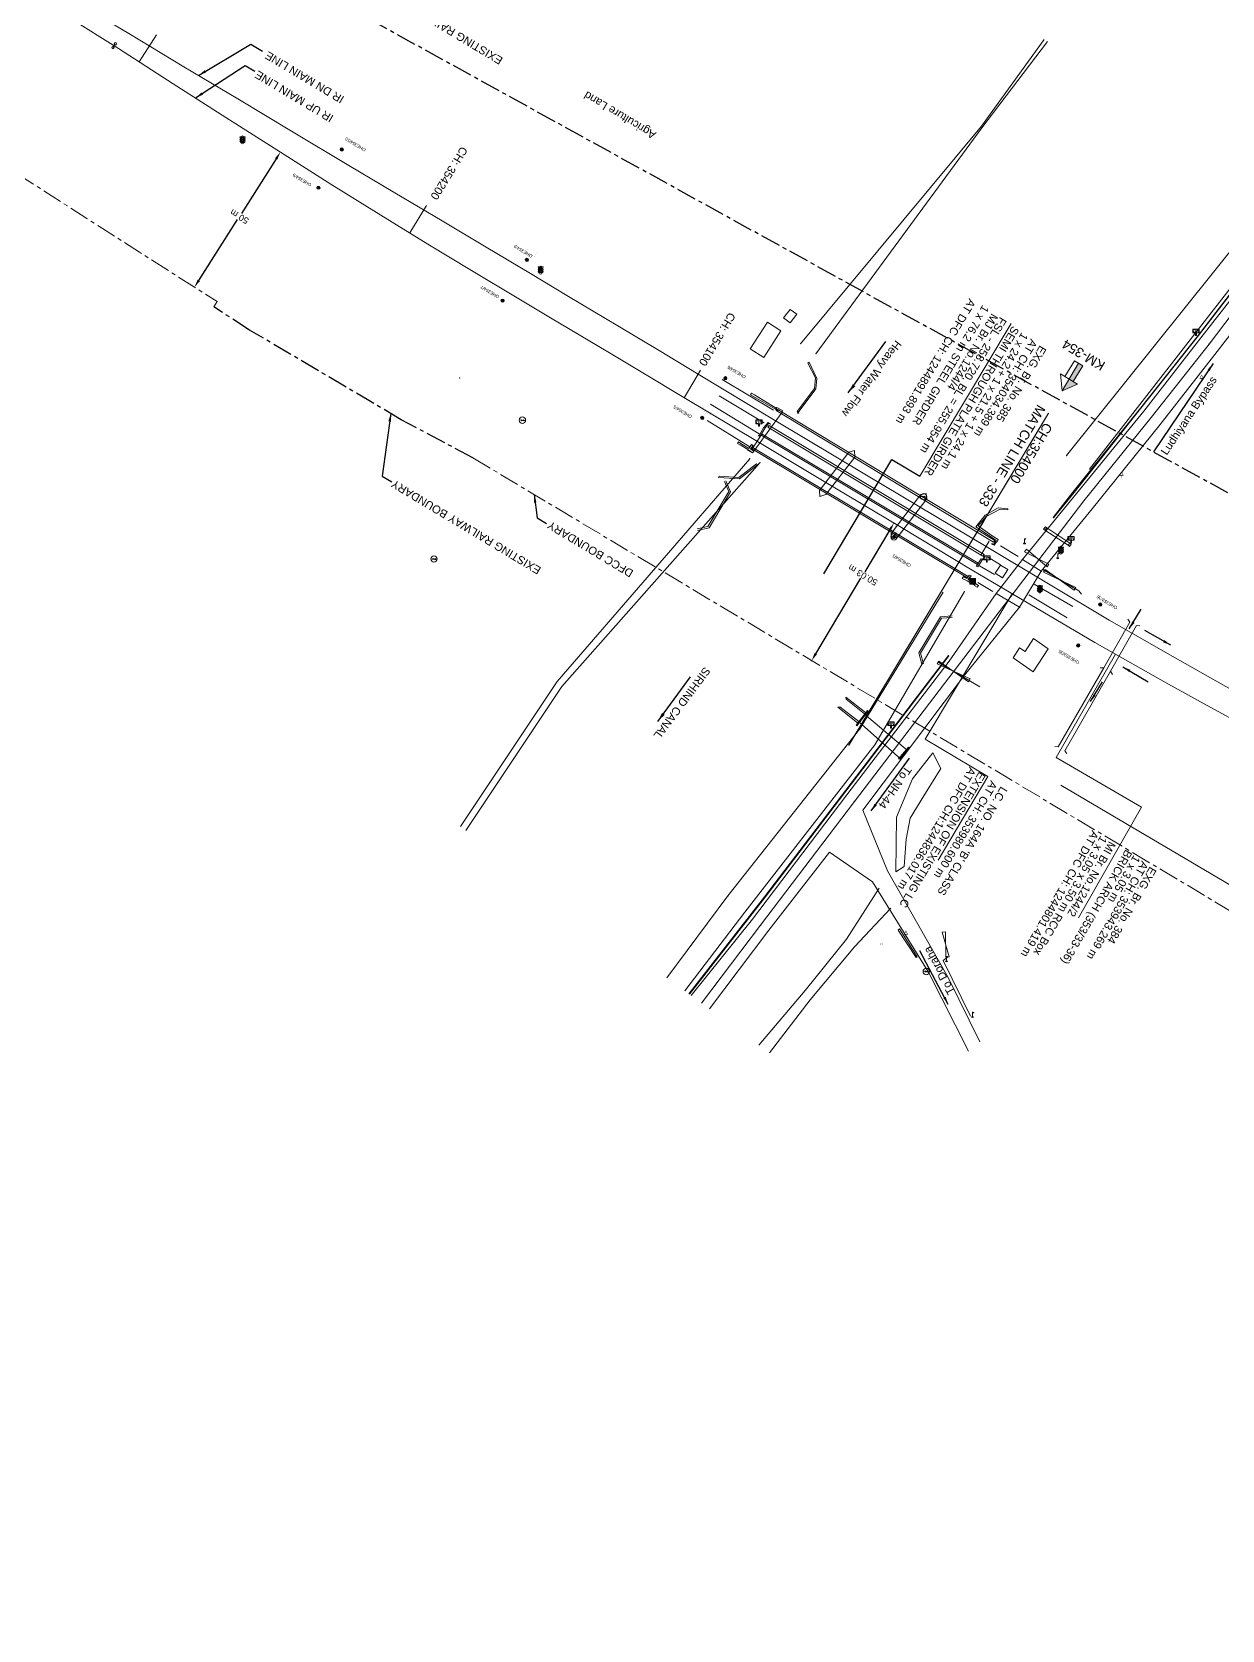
# Model space of a CAD drawing. Header units: metres. Extents: x 593168 to 611286, y 3401475 to 3412398.
# Drawn here: x 598977.5 to 599349.1, y 3408361.2 to 3408860.4 of the extents above; entities that cross this region are included whole.
import ezdxf
from ezdxf.enums import TextEntityAlignment as Align

# ---------------------------------------------------------------- set-up
doc = ezdxf.new("R2010")
doc.units = ezdxf.units.M
doc.header["$MEASUREMENT"] = 0
doc.linetypes.add('CENTER', pattern=[2, 1.25, -0.25, 0.25, -0.25])
doc.linetypes.add('PHANTOM2', pattern=[1.25, 0.625, -0.125, 0.125, -0.125, 0.125, -0.125])
doc.layers.get('Defpoints').update_dxf_attribs({"lineweight": 0})
for name, color, linetype, lineweight in [('Arch', 7, 'Continuous', 0), ('Bench_Mark', 7, 'Continuous', 0), ('BRIDGE DETAILS PLAN', 7, 'Continuous', 0), ('Bridge Parapet', 7, 'Continuous', 0), ('CANAL BOTTOM', 5, 'Continuous', 0), ('CANAL TOP', 5, 'Continuous', 0), ('Cart Track', 34, 'Continuous', 0), ('Compound Wall', 251, 'Continuous', 0), ('Culvert Parapet', 7, 'Continuous', 0), ('DFCC', 6, 'Continuous', 0), ('DFCC BOUNDARY', 6, 'CENTER', 0), ('Electric Pole', 251, 'Continuous', 0), ("EXG. TP CH's", 7, 'Continuous', 0), ('Existing IR Chainage', 7, 'Continuous', 0), ('Existing IR Track', 143, 'Continuous', 0), ('Gate', 251, 'Continuous', 0), ('Govt buliding', 251, 'Continuous', 0), ('Grill', 251, 'Continuous', 0), ('KM STONE', 7, 'Continuous', 0), ('Lamp_Post', 251, 'Continuous', 0), ('LC DETAILS IN PLAN', 7, 'Continuous', 0), ('Name Board', 251, 'Continuous', 0), ('OHE MAST', 8, 'Continuous', 0), ('OHE MAST TEXT', 8, 'Continuous', 0), ('Pavers', 7, 'Continuous', 0), ('Piers_Abutment', 7, 'Continuous', 0), ('PROPOSED DFCC TRACK', 1, 'Continuous', 0), ('Residential Building Semipucca', 251, 'Continuous', 0), ('Retaining Wall', 251, 'Continuous', 0), ('SFL', 7, 'Continuous', 0), ('Shed', 251, 'Continuous', 0), ('Side Details', 251, 'Continuous', 0), ('Sign Board', 251, 'Continuous', 0), ('Subroad Centre', 34, 'Continuous', 0), ('Subroad Edge', 34, 'Continuous', 0), ('Trolley Stand', 251, 'Continuous', 0), ('Village Area text', 251, 'Continuous', 0), ('Wing Wall', 7, 'Continuous', 0)]:
    doc.layers.add(name, color=color, linetype=linetype, lineweight=lineweight)
doc.layers.add('Existing Railway Boundary', color=7, linetype='CENTER')
doc.layers.add('MATCH LINE', color=7, linetype='Continuous')
doc.styles.add('NB', font='swissbo.ttf', dxfattribs={"height": 1.5})
doc.styles.get("Standard").update_dxf_attribs({"font": 'arial.ttf'})
doc.styles.add('Style-Arial', font='arial.ttf')
doc.dimstyles.new('ISO-25', dxfattribs={"dimtxt": 2.5, "dimasz": 2.5, "dimexe": 1.25, "dimexo": 0.625, "dimtad": 1, "dimtxsty": 'Standard', "dimcen": 2.5, "dimadec": 0, "dimazin": 0, "dimtfac": 1, "dimtmove": 0, "dimatfit": 3, "dimfxl": 1, "dimarcsym": 0})
doc.dimstyles.get("Standard").update_dxf_attribs({"dimtxt": 0.18, "dimasz": 0.18, "dimexe": 0.18, "dimexo": 0.0625, "dimgap": 0.09, "dimtad": 0, "dimtih": 1, "dimtoh": 1, "dimdec": 4, "dimzin": 0, "dimdsep": 46, "dimtxsty": 'Standard', "dimcen": 0.09, "dimadec": 0, "dimazin": 0, "dimtfac": 1, "dimtdec": 4, "dimtofl": 0, "dimtmove": 0, "dimatfit": 3, "dimfxl": 1, "dimtolj": 1, "dimtzin": 0, "dimarcsym": 0})

# ---------------------------------------------------------------- blocks, each defined once
blk = doc.blocks.new('GT')
at = {"layer": 'Gate'}
for p, q in [((-0.5, -0.5), (-0.5, 0.5)), ((-0.5, 0.5), (0.5, -0.5)), ((0.5, 0.5), (0.5, -0.5))]:
    blk.add_line(p, q, dxfattribs=at)
blk.add_lwpolyline([(0.5, 0.5), (-0.5, -0.5)], dxfattribs=at)
blk = doc.blocks.new('EP')
blk.add_hatch(color=8).paths.add_polyline_path([(-0.21, -0.05), (-0.21, 0.16), (-0.93, -0.01), (-0.31, 0.07), (-0.31, -0.19), (0.31, 0), (0.31, -0.24), (0.94, -0.01), (0.41, -0.1), (0.43, 0.15)])
at = {"color": 8}
for p, q in [((-0.93, -0.01), (-0.21, 0.16)), ((-0.31, 0.07), (-0.93, -0.01)), ((-0.31, -0.19), (-0.31, 0.07)), ((0.31, 0), (-0.31, -0.19)), ((-0.21, 0.16), (-0.21, -0.05)), ((-0.21, -0.05), (0.43, 0.15)), ((0.31, -0.24), (0.31, 0)), ((0.43, 0.15), (0.41, -0.1)), ((0.94, -0.01), (0.31, -0.24)), ((0.41, -0.1), (0.94, -0.01))]:
    blk.add_line(p, q, dxfattribs=at)
blk.add_circle((0, 0), 1, dxfattribs=at)
blk = doc.blocks.new('LP')
for points in [[(0, 0), (0, 1.5)], [(0.25, 1.35), (0.44, 1.35)]]:
    blk.add_lwpolyline(points)
for centre, radius, start, end in [((0.07, 0.99), 0.519, 57.6425, 97.3165), ((0.34, 1.33), 0.094, 11.7012, 168.0476)]:
    blk.add_arc(centre, radius, start, end)
at = {"extrusion": (0, 0, -1)}
blk.add_ellipse((0, 0.01), major_axis=(0.308, 0), ratio=0.400495, dxfattribs=at)
blk.add_ellipse((0.35, 1.36), major_axis=(0.0017, 0.0438), ratio=0.461056, start_param=1.74022, end_param=4.575836)
blk = doc.blocks.new('NB')
for p, q in [((-0.98, 0.82), (-0.98, 1.98)), ((-0.98, 1.98), (0.98, 1.98)), ((-0.98, 0.82), (0.98, 0.82)), ((-0.13, 0.82), (-0.13, 0)), ((-0.13, 0), (0.13, 0)), ((0.13, 0.82), (0.13, 0)), ((0.98, 1.98), (0.98, 0.82))]:
    blk.add_line(p, q)
at = {"style": 'NB', "width": 1.025371}
blk.add_text('NB', height=0.988, rotation=180, dxfattribs=at).set_placement((0, 1.39), align=Align.MIDDLE)
blk = doc.blocks.new('SIG')
for color, points in [(1, [(-0.22, 0.42, 0.180295), (-0.01, 0.33, -0.00255), (0.01, 0.33, -0.00255), (0.02, 0.33, 0.180295), (0.23, 0.42, -0.002654), (0.25, 0.44, 0.184495), (0.33, 0.65, 1.000001), (-0.32, 0.65, 0.184495), (-0.24, 0.44, -0.002654)]), (2, [(0.23, -0.23, -0.002654), (0.25, -0.21, 0.184495), (0.33, 0.01, 1.000001), (-0.32, 0.01, 0.184495), (-0.24, -0.21, -0.002654), (-0.22, -0.23, 0.180295), (-0.01, -0.32, -0.00255), (0.01, -0.32, -0.00255), (0.02, -0.32, 0.180295)]), (3, [(0.23, -0.88, -0.002654), (0.25, -0.86, 0.184495), (0.33, -0.64, 1.000001), (-0.32, -0.64, 0.184495), (-0.24, -0.86, -0.002654), (-0.22, -0.88, 0.395599)])]:
    blk.add_hatch(color=color).paths.add_polyline_path(points)
for p, q in [((-0.31, 0.98), (-0.32, -0.9)), ((0.33, -0.9), (0.32, 0.98))]:
    blk.add_line(p, q)
for points in [[(-0.31, 0.98), (-0.81, 0.98, 0.198758), (-0.42, 0.41, 0.003814), (-0.31, 0.39, 0.003814)], [(-0.31, 0.33), (-0.81, 0.33, 0.198758), (-0.42, -0.23, 0.003727), (-0.32, -0.26, 0.003727)], [(0.32, 0.98), (0.82, 0.98, -0.198758), (0.44, 0.41, -0.003814), (0.32, 0.39, -0.003814)], [(0.32, 0.33), (0.82, 0.33, -0.198758), (0.44, -0.23, -0.003727), (0.33, -0.26, -0.003727)], [(-0.32, -0.32), (-0.81, -0.32, 0.198758), (-0.42, -0.88, 0.003639), (-0.32, -0.9)], [(0.33, -0.32), (0.82, -0.32, -0.198758), (0.44, -0.88, -0.003639), (0.33, -0.9)]]:
    blk.add_lwpolyline(points, format="xyb")
for centre, radius, start, end in [((0.01, 0.91), 0.324, 12.4049, 167.5951), ((0.01, 0.81), 0.357, 27.7578, 152.2422), ((0.01, -0.9), 0.324, 181.4572, 358.5428)]:
    blk.add_arc(centre, radius, start, end)
blk = doc.blocks.new('TSB')
at = {"const_width": 0.132}
blk.add_lwpolyline([(-0.51, 0.84), (0.54, 0.84), (0, 1.85)], close=True, dxfattribs=at)
at = {"const_width": 0.142}
blk.add_lwpolyline([(0, 0.84), (0, 0)], dxfattribs=at)
blk = doc.blocks.new('BM')
blk.add_hatch(color=256).paths.add_polyline_path([(-0.88, 0.88), (-0.88, -0.88), (0.88, -0.88), (0.88, 0.88)])
for p, q in [((0.88, 0.88), (-0.88, 0.88)), ((-0.88, 0.88), (-0.88, -0.88)), ((0.88, -0.88), (0.88, 0.88)), ((-0.88, -0.88), (0.88, -0.88))]:
    blk.add_line(p, q)
blk = doc.blocks.new('KM POST PLAN')
h = blk.add_hatch(color=256)
h.dxf.hatch_style = 1
h.paths.add_polyline_path([(0, -8.47), (-3, -8.47), (-3, -20), (0, -20)])
h.paths.add_polyline_path([(0, -8.47), (0, 0), (-6.25, -8.47)])
for points in [[(0, 0), (-6.25, -8.47), (6.25, -8.47)], [(0, 0), (0, -20)], [(0, 0), (6.25, -8.47)], [(3, -8.47), (3, -20), (-3, -20), (-3, -8.47)]]:
    blk.add_lwpolyline(points)
at = {"style": 'Style-Arial'}
blk.add_attdef('KM-POST', text='', height=6, dxfattribs=at).set_placement((0, -26, -263.95), align=Align.MIDDLE_CENTER)
blk = doc.blocks.new('OHE MAST')
h = blk.add_hatch(color=253)
h.dxf.hatch_style = 1
edge = h.paths.add_edge_path()
edge.add_arc((0, 0), 0.514, 0, 360)
at = {"color": 253, "const_width": 0.01}
for points in [[(-1.03, -1.71), (0, 0)], [(-3.09, -2.23), (-2.32, -0.94), (0.26, -2.49), (-0.52, -3.77)]]:
    blk.add_lwpolyline(points, dxfattribs=at)
at = {"color": 253}
blk.add_circle((0, 0), 0.514, dxfattribs=at)
blk = doc.blocks.new('*D72')
at = {"layer": 'Defpoints', "color": 0, "linetype": 'ByBlock', "ltscale": 5, "transparency": 16777216}
for p in [(599246.32, 3408707.17), (599220.64, 3408664.24), (599220.97, 3408664.04)]:
    blk.add_point(p, dxfattribs=at)
at = {"layer": 'DFCC BOUNDARY', "color": 0, "linetype": 'ByBlock', "lineweight": -2, "ltscale": 5, "transparency": 16777216}
for p, q in [((599245.37, 3408704.83), (599237.54, 3408691.75)), ((599246.43, 3408707.11), (599246.76, 3408706.91)), ((599222.25, 3408666.19), (599236.36, 3408689.78)), ((599220.74, 3408664.18), (599221.07, 3408663.98))]:
    blk.add_line(p, q, dxfattribs=at)
at = {"layer": 'DFCC BOUNDARY', "color": 0, "linetype": 'ByBlock', "ltscale": 5, "transparency": 16777216}
for points in [[(599245.01, 3408705.05), (599245.73, 3408704.62), (599246.65, 3408706.98)], [(599221.89, 3408666.4), (599222.61, 3408665.98), (599220.97, 3408664.04)]]:
    blk.add_solid(points, dxfattribs=at)
at = {"layer": 'DFCC BOUNDARY', "color": 0, "linetype": 'ByBlock', "ltscale": 5, "transparency": 16777216, "insert": (599236.95, 3408690.77), "char_height": 2, "attachment_point": 5, "rotation": 149, "style": 'Style-Arial'}
blk.add_mtext('\\A1;50.03 m', dxfattribs=at)
blk = doc.blocks.new('TerminatorOpen_0.5')
at = {"color": 0, "linetype": 'ByBlock', "lineweight": -2}
for q in [(-1, 0.25), (-1, 0), (-1, -0.25)]:
    blk.add_line((0, 0), q, dxfattribs=at)
blk = doc.blocks.new('*D97')
at = {"layer": 'Defpoints', "color": 0, "linetype": 'ByBlock', "ltscale": 5, "transparency": 16777216}
for p in [(599055.05, 3408822.85), (599055.05, 3408822.85), (599028.2, 3408780.67)]:
    blk.add_point(p, dxfattribs=at)
at = {"layer": 'DFCC BOUNDARY', "color": 0, "linetype": 'ByBlock', "lineweight": -2, "ltscale": 5, "transparency": 16777216}
for p, q in [((599053.71, 3408820.75), (599042.86, 3408803.7)), ((599055.15, 3408822.79), (599055.15, 3408822.79)), ((599029.55, 3408782.78), (599041.63, 3408801.76)), ((599028.31, 3408780.6), (599028.31, 3408780.6))]:
    blk.add_line(p, q, dxfattribs=at)
at = {"layer": 'DFCC BOUNDARY', "color": 0, "linetype": 'ByBlock', "ltscale": 5, "transparency": 16777216}
for points in [[(599053.36, 3408820.97), (599054.06, 3408820.52), (599055.05, 3408822.85)], [(599029.2, 3408783), (599029.9, 3408782.56), (599028.2, 3408780.67)]]:
    blk.add_solid(points, dxfattribs=at)
at = {"layer": 'DFCC BOUNDARY', "color": 0, "linetype": 'ByBlock', "ltscale": 5, "transparency": 16777216, "insert": (599042.24, 3408802.73), "char_height": 2, "attachment_point": 5, "rotation": 149, "style": 'Style-Arial'}
blk.add_mtext('\\A1;50 m', dxfattribs=at)

msp = doc.modelspace()

# ---------------------------------------------------------------- linework, layer by layer
msp.add_lwpolyline([(599224.7618, 3408691.1779), (599246.0334, 3408726.8051), (599254.7621, 3408721.5936)])
at = {"layer": 'Arch'}
for points in [[(599293.7926, 3408704.7722, 262.0633), (599294.3624, 3408705.4688, 262.0543), (599293.9471, 3408705.806, 262.0733), (599293.3773, 3408705.1094, 262.0733)], [(599301.4505, 3408699.7052, 265.4523), (599302.0203, 3408700.4017, 265.4433), (599301.6049, 3408700.739, 265.4623), (599301.0351, 3408700.0424, 265.4623)]]:
    msp.add_polyline3d(points, close=True, dxfattribs=at)
for points in [[(599293.7926, 3408704.7722, 262.0633), (599301.0351, 3408700.0424, 265.4623)], [(599294.3624, 3408705.4688, 262.0543), (599301.6049, 3408700.739, 265.4623)]]:
    msp.add_polyline3d(points, dxfattribs=at)
at = {"layer": 'BRIDGE DETAILS PLAN', "lineweight": 13, "elevation": 258.5253, "flags": 128}
msp.add_lwpolyline([(599283.2721, 3408769.3444), (599254.7621, 3408721.5936)], dxfattribs=at)
at = {"layer": 'BRIDGE DETAILS PLAN', "lineweight": 13, "flags": 128}
msp.add_lwpolyline([(599315.8517, 3408665.9989), (599297.3687, 3408633.799), (599324.0086, 3408618.2935), (599304.2911, 3408583.712)], dxfattribs=at)
at = {"layer": 'Bridge Parapet'}
msp.add_polyline3d([(599258.784, 3408635.2341, 258.3414), (599261.3263, 3408630.324, 257.7376), (599255.9539, 3408621.8209, 256.9758), (599251.6838, 3408614.7926, 257.8975), (599250.4402, 3408608.2751, 258.8862), (599249.856, 3408599.7597, 259.85), (599247.2566, 3408598.0573, 260.1019), (599247.5062, 3408615.1539, 258.0825), (599252.4831, 3408627.1427, 256.8258)], close=True, dxfattribs=at)
at = {"layer": 'CANAL BOTTOM'}
for points in [[(599222.2785, 3408759.8494, 258.2334), (599274.1178, 3408830.4828, 258.3744), (599294.6147, 3408857.3695, 258.3941)], [(599300.5779, 3408728.0493, 258.4084), (599365.0106, 3408808.4784, 257.7566)], [(599204.8297, 3408725.8327, 254.9734), (599142.974, 3408655.9628, 257.9295), (599112.9713, 3408610.9469, 257.9295)], [(599262.0685, 3408685.4233, 258.0345), (599236.0174, 3408642.6654, 258.3024), (599194.7875, 3408590.5289, 257.7216), (599175.752, 3408564.9767, 257.8996)]]:
    msp.add_polyline3d(points, dxfattribs=at)
for p in [(599274.118, 3408830.483, 258.374), (599222.279, 3408759.849, 258.233), (599216.858, 3408741.4, 255.477), (599204.83, 3408725.833, 254.973), (599300.578, 3408728.049, 258.408), (599142.974, 3408655.963, 257.93), (599236.017, 3408642.665, 258.302), (599194.787, 3408590.529, 257.722)]:
    msp.add_point(p, dxfattribs=at)
at = {"layer": 'CANAL TOP'}
for points in [[(599293.621, 3408858.0596, 258.7493), (599273.9903, 3408830.9536, 258.5673), (599217.4906, 3408763.0176, 259.2861)], [(599370.5702, 3408804.6172, 260.2372), (599307.759, 3408723.8563, 261.7264)], [(599111.2612, 3408612.1992, 259.3611), (599141.4404, 3408657.48, 259.3611), (599201.6522, 3408727.1001, 259.3191)], [(599181.3154, 3408560.903, 260.0235), (599200.0697, 3408585.4441, 259.9169), (599240.7206, 3408637.7539, 260.8697), (599268.673, 3408685.5672, 260.5947)]]:
    msp.add_polyline3d(points, dxfattribs=at)
for p in [(599273.99, 3408830.954, 258.567), (599217.491, 3408763.018, 259.286), (599111.031, 3408752.32, 257.828), (599216.64, 3408741.412, 259.221), (599201.652, 3408727.1, 259.319), (599307.759, 3408723.856, 261.726), (599268.673, 3408685.567, 260.595), (599141.44, 3408657.48, 259.361), (599240.721, 3408637.754, 260.87), (599200.07, 3408585.444, 259.917)]:
    msp.add_point(p, dxfattribs=at)
at = {"layer": 'Cart Track'}
for points in [[(599242.0617, 3408592.8976, 260.1079), (599231.808, 3408577.0329, 260.6277), (599218.9387, 3408560.962, 262.3032), (599204.4976, 3408543.9282, 263.0013)], [(599207.7952, 3408541.5136, 263.0966), (599220.4858, 3408558.0486, 262.5602), (599234.3415, 3408574.6136, 260.6747), (599245.7224, 3408586.6574, 259.8819)]]:
    msp.add_polyline3d(points, dxfattribs=at)
at = {"layer": 'Compound Wall'}
for points in [[(599421.289, 3408532.4277, 261.9943), (599378.2519, 3408578.304, 261.2485), (599298.763, 3408625.1497, 261.0896)], [(599270.5946, 3408552.9807, 261.4425), (599262.01, 3408570.3678, 261.3715), (599263.3726, 3408571.4381, 259.4531)]]:
    msp.add_polyline3d(points, dxfattribs=at)
at = {"layer": 'Culvert Parapet'}
for points in [[(599234.8511, 3408643.854, 259.1462), (599235.0942, 3408643.6491, 259.1422), (599238.6387, 3408648.1824, 259.0962), (599238.3956, 3408648.3873, 259.0962)], [(599248.1181, 3408633.3873, 261.4505), (599251.1834, 3408636.9976, 261.5135), (599251.5389, 3408636.8351, 261.4705), (599248.4733, 3408633.2245, 261.4705)]]:
    msp.add_polyline3d(points, close=True, dxfattribs=at)
at = {"layer": 'DFCC BOUNDARY', "ltscale": 5}
msp.add_line((599115.1914, 3408727.3307), (599415.1303, 3408547.8723), dxfattribs=at)
at = {"layer": 'DFCC BOUNDARY', "ltscale": 5, "flags": 128}
msp.add_lwpolyline([(599034.2889, 3408774.4779), (599035.314, 3408776.1476), (599028.2045, 3408780.6721), (599011.0516, 3408791.5882), (598994.5936, 3408802.1506), (598977.7185, 3408812.9804), (598962.5714, 3408822.4859), (598947.2971, 3408832.0713), (598926.7622, 3408844.5432), (598906.2585, 3408856.9956), (598887.153, 3408868.4112), (598867.2768, 3408880.2872), (598852.6381, 3408889.0245), (598837.8447, 3408897.8541), (598820.6755, 3408908.1071), (598803.345, 3408918.4564), (598785.8066, 3408928.9353), (598767.3213, 3408939.9799), (598751.1609, 3408949.6427), (598735.0559, 3408959.2725), (598717.2775, 3408969.9167), (598700.1199, 3408980.1891), (598684.4814, 3408989.5309), (598668.6065, 3408999.0139), (598650.8741, 3409009.5539), (598626.2219, 3409024.2777), (598601.2841, 3409039.1719), (598587.2388, 3409047.5843), (598573.2091, 3409055.9873), (598554.68, 3409067.0468), (598537.1295, 3409077.5221), (598521.883, 3409086.637), (598506.5174, 3409095.8233), (598472.7956, 3409116.1014), (598438.5772, 3409136.6783), (598420.6658, 3409147.4189), (598409.6984, 3409153.9956), (598383.4299, 3409169.7715), (598364.044, 3409181.413), (598349.3068, 3409190.2371), (598334.839, 3409198.8999), (598318.2232, 3409208.8512), (598301.6649, 3409218.7564), (598284.6686, 3409228.9599), (598267.72, 3409239.1347), (598252.1969, 3409248.4361), (598237.094, 3409257.4659), (598221.0404, 3409267.0754), (598205.6118, 3409276.3111), (598199.2586, 3409280.1943)], dxfattribs=at)
at = {"layer": "EXG. TP CH's", "color": 7, "lineweight": 0, "flags": 128}
msp.add_lwpolyline([(599002.7371, 3408855.4861), (599003.4781, 3408856.6793)], dxfattribs=at)
at = {"layer": "EXG. TP CH's", "color": 7, "lineweight": 0}
for centre in [(599002.7371, 3408855.4861), (599003.4781, 3408856.6793)]:
    msp.add_circle(centre, 0.375, dxfattribs=at)
at = {"layer": 'Existing IR Chainage', "color": 7, "linetype": 'Continuous', "lineweight": 13, "flags": 128}
for points in [[(599016.3267, 3408859.4961), (599010.9257, 3408851.0801)], [(599100.6669, 3408806.1453), (599095.435, 3408797.6231)], [(599186.2931, 3408754.711), (599181.1574, 3408746.1306)], [(599274.6938, 3408707.608), (599266.9535, 3408694.7594)]]:
    msp.add_lwpolyline(points, dxfattribs=at)
at = {"layer": 'Existing IR Track', "flags": 128}
for points in [[(599358.0551, 3408642.636), (599343.5804, 3408650.5262), (599332.3922, 3408656.6249), (599309.3845, 3408669.6641), (599271.0845, 3408692.2708), (599248.4884, 3408705.8831), (599224.3768, 3408720.2559), (599204.0287, 3408732.4411), (599181.0019, 3408746.2237), (599168.7243, 3408753.607), (599157.3538, 3408760.4444), (599139.392, 3408771.0678), (599128.9979, 3408777.3807), (599114.7724, 3408785.9143), (599101.1095, 3408794.1394), (599086.4216, 3408803.1567), (599071.1441, 3408812.6118), (599055.0493, 3408822.8545), (599037.977, 3408833.7193), (599021.5995, 3408844.2301), (599004.5105, 3408855.1971), (598989.1489, 3408864.8372)], [(599361.5718, 3408649.6346), (599347.8801, 3408657.3091), (599335.1896, 3408664.4232), (599313.9218, 3408676.7065), (599275.9401, 3408699.3442), (599238.0637, 3408721.979), (599209.3919, 3408739.1659), (599185.519, 3408753.5143), (599173.3104, 3408760.858), (599160.4567, 3408768.5896), (599145.0601, 3408777.7696), (599133.1689, 3408784.9475), (599119.3515, 3408793.1624), (599105.58, 3408801.3501), (599090.8008, 3408810.1101), (599076.4354, 3408818.6958), (599058.9886, 3408829.1336), (599041.711, 3408839.4703), (599024.9231, 3408849.5386), (599007.6614, 3408859.8911), (598991.9303, 3408869.2758)]]:
    msp.add_lwpolyline(points, dxfattribs=at)
at = {"layer": 'Existing Railway Boundary', "ltscale": 5}
for points in [[(600068.3432, 3408361.2078), (600130.6112, 3408459.8878), (599836.1292, 3408634.1143), (599768.1577, 3408518.5779), (599661.815, 3408580.4349), (599612.2027, 3408612.2329), (599553.6452, 3408693.0476), (599543.655, 3408685.9527), (599543.655, 3408683.2921), (599530.154, 3408666.7376), (599508.5547, 3408629.4251), (598272.8019, 3409311.3517), (598226.2603, 3409339.3887), (598151.2488, 3409384.2728), (597917.699, 3409525.8316), (597735.9935, 3409630.0193), (597672.2472, 3409669.316)], [(599115.1914, 3408727.3307), (599092.7836, 3408739.2825), (599045.3938, 3408767.2862), (599034.2889, 3408774.4779)]]:
    msp.add_lwpolyline(points, dxfattribs=at)
at = {"layer": 'Govt buliding', "color": 7}
msp.add_polyline3d([(599294.7918, 3408667.6526, 267.274), (599290.2447, 3408670.9331, 265.4983), (599287.6068, 3408666.8787, 265.4483), (599285.8778, 3408667.9767, 265.3633), (599283.9057, 3408664.9173, 265.6763), (599290.1745, 3408660.5274, 267.224)], close=True, dxfattribs=at)
at = {"layer": 'Grill', "elevation": 261.4885}
msp.add_lwpolyline([(599305.2004, 3408684.7775), (599304.3666, 3408685.8605), (599293.1855, 3408692.5017)], dxfattribs=at)
at = {"layer": 'Grill'}
for points in [[(599193.0613, 3408751.8633, 261.5885), (599209.0322, 3408742.2747, 261.6584)], [(599192.0563, 3408746.7508, 261.6944), (599206.1415, 3408738.2712, 261.7564)], [(599189.3399, 3408744.1173, 261.9054), (599204.5996, 3408734.9008, 262.0463)], [(599188.289, 3408739.0446, 261.7144), (599201.6228, 3408730.8378, 261.8894)], [(599285.4491, 3408696.5737, 261.8544), (599279.9922, 3408699.899, 262.0923)], [(599275.9248, 3408696.4182, 261.8614), (599279.9445, 3408693.9899, 262.2093)], [(599278.05, 3408690.9433, 262.2073), (599273.3675, 3408693.6101, 262.3842)], [(599272.8189, 3408688.4131, 261.8974), (599277.5469, 3408685.6532, 261.9254)], [(599290.4478, 3408687.9212, 262.3022), (599302.525, 3408680.8989, 261.7014)], [(599288.7749, 3408684.6065, 262.2862), (599300.7378, 3408677.42, 261.8944)], [(599273.5211, 3408655.8135, 366.8775), (599260.427, 3408663.4893, 368.2441)]]:
    msp.add_polyline3d(points, dxfattribs=at)
at = {"layer": 'LC DETAILS IN PLAN', "lineweight": 13}
msp.add_lwpolyline([(599260.4829, 3408601.7154), (599275.9937, 3408627.8656), (599256.4334, 3408639.4514), (599283.6368, 3408684.8617)], dxfattribs=at)
at = {"layer": 'MATCH LINE', "linetype": 'PHANTOM2', "ltscale": 15, "const_width": 0.4}
msp.add_lwpolyline([(599294.9761, 3408741.3658), (599232.5042, 3408637.4982)], dxfattribs=at)
at = {"layer": 'Pavers'}
msp.add_polyline3d([(599292.6785, 3408691.9458, 262.1223), (599286.7853, 3408695.6305, 262.0093), (599278.619, 3408684.9842, 262.1923), (599285.8813, 3408680.6704, 262.2812)], close=True, dxfattribs=at)
for p in [(599286.785, 3408695.631, 262.009), (599292.678, 3408691.946, 262.122), (599278.619, 3408684.984, 262.192), (599285.881, 3408680.67, 262.281)]:
    msp.add_point(p, dxfattribs=at)
at = {"layer": 'Piers_Abutment'}
msp.add_polyline3d([(599210.4689, 3408742.0658, 262.0403), (599209.6892, 3408742.4483, 262.0673), (599210.1181, 3408743.0974, 262.0473), (599212.0058, 3408741.9931, 262.0323), (599211.7045, 3408741.6198, 262.0263), (599202.8613, 3408729.4954, 262.2133), (599202.4643, 3408728.9512, 262.2213), (599200.9609, 3408729.8269, 262.2073)], dxfattribs=at)
for points in [[(599225.4318, 3408715.8914, 260.9236), (599223.558, 3408715.3303, 260.8917), (599223.4057, 3408717.1307, 260.9266), (599232.6141, 3408729.1495, 260.6797), (599234.3658, 3408729.6386, 260.6717), (599234.5001, 3408727.6153, 260.7037)], [(599245.773, 3408703.7403, 260.9316), (599245.8741, 3408702.0049, 260.8737), (599247.7763, 3408702.5361, 260.9256), (599256.936, 3408714.5807, 260.6127), (599256.7764, 3408716.2424, 260.6317), (599254.9327, 3408715.7849, 260.6187)]]:
    msp.add_polyline3d(points, close=True, dxfattribs=at)
at = {"layer": 'PROPOSED DFCC TRACK', "linetype": 'Continuous', "flags": 128}
for points in [[(599185.2112, 3408705.142), (599188.5875, 3408705.892), (599195.0746, 3408716.8238), (599193.6968, 3408719.9638)], [(599185.3197, 3408704.6539), (599188.9071, 3408705.4508), (599195.6356, 3408716.7896), (599194.1546, 3408720.1647)], [(599255.4069, 3408662.8752), (599254.4016, 3408666.4099), (599261.175, 3408677.7219), (599264.8484, 3408678.0246)], [(599255.8878, 3408663.012), (599254.9417, 3408666.3387), (599261.472, 3408677.2447), (599264.8894, 3408677.5263)]]:
    msp.add_lwpolyline(points, dxfattribs=at)
at = {"layer": 'PROPOSED DFCC TRACK', "color": 7, "linetype": 'Continuous', "flags": 128}
for points, elevation in [([(599311.0258, 3408661.775), (599312.2617, 3408661.8025), (599320.3281, 3408676.0778), (599319.7184, 3408676.9357)], -0.0002), ([(599314.9609, 3408659.6437), (599314.3468, 3408660.7166), (599322.4132, 3408674.9919), (599323.4627, 3408674.9123)], 0.0007)]:
    msp.add_lwpolyline(points, dxfattribs=dict(at, elevation=elevation))
at = {"layer": 'PROPOSED DFCC TRACK', "linetype": 'Continuous', "flags": 128}
for points, elevation in [([(599312.2617, 3408661.8025), (599297.9167, 3408637.0842), (599296.8687, 3408637.1807)], -0.0002), ([(599314.3468, 3408660.7166), (599300.0174, 3408635.8719), (599300.6253, 3408635.0127)], 0.0007)]:
    msp.add_lwpolyline(points, dxfattribs=dict(at, elevation=elevation))
at = {"layer": 'Residential Building Semipucca'}
msp.add_polyline3d([(599211.386, 3408767.044, 259.785), (599205.9882, 3408758.7268, 262.5322), (599201.7979, 3408761.3883, 262.2593), (599207.1957, 3408769.7056, 259.5121)], close=True, dxfattribs=at)
at = {"layer": 'Retaining Wall'}
for points in [[(599296.4839, 3408708.6297, 262.4832), (599296.3515, 3408708.7685, 262.4562), (599302.5588, 3408716.6041, 262.4142), (599323.6407, 3408742.8894, 262.0153), (599341.6721, 3408765.6256, 261.6474), (599371.0668, 3408803.7514, 260.8433)], [(599371.2703, 3408803.7561, 260.9706), (599341.8202, 3408765.5278, 261.6464), (599323.7246, 3408742.8493, 262.0153), (599302.9484, 3408716.4943, 262.2193), (599296.4839, 3408708.6297, 262.4832)], [(599182.7933, 3408559.8208, 260.8492), (599184.6375, 3408562.2226, 260.8397), (599206.3998, 3408590.0861, 260.9626), (599263.7596, 3408665.4742, 262.2223), (599263.6572, 3408665.6043, 262.2493), (599206.278, 3408590.2115, 260.9386), (599184.4447, 3408562.3803, 260.8117), (599182.596, 3408559.9653, 260.8214)]]:
    msp.add_polyline3d(points, dxfattribs=at)
for points in [[(599216.4668, 3408741.8471, 259.2311), (599216.7754, 3408741.5228, 259.2411), (599222.269, 3408748.8691, 259.2241), (599222.615, 3408752.1735, 259.2211), (599220.2196, 3408757.2691, 259.1991), (599219.8158, 3408756.9234, 259.2131), (599222.1737, 3408752.3071, 259.2101), (599221.8151, 3408748.994, 259.2111)], [(599210.2223, 3408742.591, 262.1753), (599278.1225, 3408701.5522, 263.5559), (599277.7582, 3408701.0701, 263.5689), (599209.8477, 3408742.1152, 263.5689)], [(599272.7124, 3408694.0678, 263.295), (599272.9551, 3408694.4144, 263.3159), (599205.4738, 3408734.776, 263.3039), (599205.2309, 3408734.4289, 263.3039)], [(599207.294, 3408736.9217, 263.5929), (599207.6464, 3408737.4287, 263.5879), (599274.8024, 3408697.1868, 263.5599), (599274.45, 3408696.6798, 263.5599)], [(599201.0129, 3408729.9504, 262.2083), (599198.688, 3408731.382, 262.1913), (599197.8356, 3408731.8378, 262.2163), (599198.1472, 3408732.3168, 262.2163), (599198.8964, 3408731.8047, 262.1883), (599201.371, 3408730.2714, 262.2073), (599202.1803, 3408731.5387, 262.2173), (599202.695, 3408731.2463, 262.2163), (599201.8677, 3408730.142, 262.2053), (599202.8613, 3408729.4954, 262.2133), (599202.4643, 3408728.9512, 262.2213)], [(599202.1587, 3408730.2927, 263.3249), (599202.3723, 3408730.6651, 263.3349), (599269.807, 3408690.277, 263.3039), (599269.5933, 3408689.9045, 263.3039)], [(599191.8491, 3408721.2679, 259.2281), (599192.1005, 3408721.6172, 259.2311), (599198.1938, 3408721.2452, 259.2161), (599203.7055, 3408725.5246, 259.2211), (599204.0578, 3408725.2205, 259.2141), (599198.4659, 3408720.8377, 259.2271)], [(599247.9526, 3408579.8516, 259.824), (599248.4142, 3408580.2244, 259.9289), (599253.96, 3408571.4803, 260.0819), (599253.5646, 3408571.2684, 260.0739)]]:
    msp.add_polyline3d(points, close=True, dxfattribs=at)
at = {"layer": 'SFL'}
for points in [[(599202.2296, 3408730.0039, 260.9276), (599205.4683, 3408734.9673, 260.9586)], [(599276.4109, 3408701.326, 260.6487), (599273.8145, 3408697.0078, 260.6457)], [(599235.614, 3408645.0356, 258.1984), (599248.8659, 3408633.2655, 260.5647)], [(599250.9323, 3408635.9004, 260.6937), (599237.4721, 3408647.3274, 258.8532)]]:
    msp.add_polyline3d(points, dxfattribs=at)
at = {"layer": 'Shed'}
msp.add_polyline3d([(599216.2916, 3408772.1964, 261.7504), (599214.2024, 3408769.5344, 261.8174), (599212.2094, 3408771.0485, 261.6114), (599214.2991, 3408773.7109, 261.6114)], close=True, dxfattribs=at)
at = {"layer": 'Subroad Centre'}
msp.add_polyline3d([(599186.5922, 3408557.0391, 260.5232), (599205.038, 3408581.3583, 260.5268), (599234.3305, 3408620.0183, 261.0666), (599305.9972, 3408713.9657, 262.0463), (599327.0151, 3408740.0105, 261.5005), (599345.0685, 3408762.879, 261.0796), (599364.3536, 3408788.2463, 260.5697), (599374.7132, 3408801.7398, 260.3918)], dxfattribs=at)
for p in [(599345.069, 3408762.879, 261.08), (599327.015, 3408740.011, 261.5), (599305.997, 3408713.966, 262.046), (599234.33, 3408620.018, 261.067), (599205.038, 3408581.358, 260.527)]:
    msp.add_point(p, dxfattribs=at)
at = {"layer": 'Subroad Edge'}
for points in [[(599231.9493, 3408622.1056, 261.1176), (599263.9532, 3408663.8653, 261.9134), (599278.6366, 3408684.9721, 262.1903), (599286.7872, 3408695.6373, 262.0093), (599303.651, 3408716.2395, 262.0413), (599324.6718, 3408741.9403, 261.5895), (599342.5517, 3408764.8587, 261.1716), (599361.9781, 3408789.687, 260.5917), (599372.4785, 3408803.2918, 260.4097)], [(599377.5436, 3408799.774, 260.2642), (599367.2792, 3408786.024, 260.4298), (599347.6071, 3408760.6081, 260.8907), (599329.8092, 3408737.7247, 261.3135), (599308.5353, 3408711.4548, 261.9343), (599292.6803, 3408691.9449, 262.1223), (599285.8538, 3408680.7196, 262.2822), (599268.6782, 3408659.4638, 261.9094), (599236.9683, 3408617.3316, 260.8337), (599244.6146, 3408598.3856, 260.2588), (599263.6321, 3408565.0722, 259.3151), (599273.5045, 3408544.9613, 259.0702)], [(599231.9493, 3408622.1056, 261.1176), (599202.5157, 3408583.2782, 260.6927), (599183.2883, 3408559.4584, 260.7435)], [(599189.0685, 3408555.2259, 260.3527), (599207.5559, 3408579.7843, 260.3598), (599226.5792, 3408604.1966, 260.6587)], [(599226.5792, 3408604.1966, 260.6587), (599239.9578, 3408594.9648, 260.1359), (599257.4744, 3408566.7158, 259.4111), (599269.9876, 3408542.0289, 259.1069)]]:
    msp.add_polyline3d(points, dxfattribs=at)
at = {"layer": 'Trolley Stand'}
msp.add_polyline3d([(599279.9516, 3408693.8841, 262.2053), (599282.2434, 3408692.4343, 262.2233), (599280.5947, 3408689.9154, 262.2782), (599278.3028, 3408691.3652, 262.2782)], close=True, dxfattribs=at)
at = {"layer": 'Wing Wall'}
for points in [[(599201.8638, 3408747.0091, 261.5665), (599202.1401, 3408747.5593, 261.5735), (599203.0656, 3408747.031, 261.5755), (599209.8438, 3408742.8281, 261.6244), (599209.6523, 3408742.531, 261.5775), (599202.7583, 3408746.5272, 261.5994)], [(599277.2803, 3408700.6029, 262.0943), (599277.8912, 3408700.3655, 262.0943), (599277.8912, 3408700.3655, 262.0943), (599278.6091, 3408701.5614, 262.0953), (599277.1057, 3408702.5714, 262.1003), (599272.2737, 3408705.8256, 259.1672), (599275.157, 3408709.4066, 259.1782), (599279.2062, 3408711.7163, 259.1762), (599282.2773, 3408711.4454, 259.1812), (599282.1945, 3408711.1285, 259.2171), (599279.8875, 3408711.3333, 259.2121), (599275.4438, 3408709.0305, 259.2141), (599273.0051, 3408706.0871, 259.2031), (599277.3083, 3408702.9585, 262.0983), (599279.1952, 3408701.8348, 262.1073), (599278.9195, 3408701.1043, 262.0833), (599278.7053, 3408701.1611, 262.0843), (599277.9815, 3408700.0387, 262.0933), (599277.2267, 3408700.4409, 262.0853)], [(599267.9557, 3408689.6853, 262.1653), (599268.4005, 3408690.2587, 262.1743), (599269.4689, 3408689.6284, 262.1603), (599270.1728, 3408690.7301, 262.1843), (599270.1728, 3408690.7301, 262.1843), (599270.7807, 3408690.4535, 262.1783), (599270.5659, 3408690.0336, 262.1723), (599270.3651, 3408690.1981, 262.1873), (599269.884, 3408689.3601, 262.1703), (599272.1866, 3408687.9547, 262.1573), (599272.2834, 3408687.9788, 262.1733), (599273.0367, 3408687.526, 262.1693), (599272.6269, 3408686.9428, 262.1643), (599271.9039, 3408687.38, 262.1653), (599272.0038, 3408687.4759, 262.1813), (599269.5584, 3408688.9341, 262.1743)], [(599237.8311, 3408647.7998, 258.9212), (599231.606, 3408652.6389, 258.9172), (599231.703, 3408651.9642, 258.9112), (599237.4437, 3408647.3748, 258.5863)], [(599235.3257, 3408644.5824, 258.9252), (599229.0886, 3408649.4814, 258.9312), (599229.7259, 3408649.6002, 258.9332), (599235.6526, 3408644.9717, 258.9362)]]:
    msp.add_polyline3d(points, close=True, dxfattribs=at)
for points in [[(599208.0787, 3408737.9912, 262.0343), (599208.0078, 3408737.8443, 261.9903), (599207.5318, 3408738.123, 262.0353), (599206.45, 3408736.7818, 261.9853), (599206.3538, 3408736.5056, 262.1373), (599204.8223, 3408734.0323, 262.1913), (599204.3437, 3408734.3176, 262.2133), (599204.6545, 3408734.5668, 262.1933), (599204.6545, 3408734.5668, 262.1933), (599205.9588, 3408736.6876, 262.1423), (599207.3381, 3408738.4231, 262.0363), (599208.0787, 3408737.9912, 262.0343)], [(599274.8543, 3408696.5811, 262.0853), (599274.9946, 3408696.4431, 262.0723), (599274.7118, 3408695.8084, 262.0893), (599274.4707, 3408695.5125, 262.1263), (599274.2701, 3408695.6376, 262.1333), (599272.8738, 3408693.2786, 262.1973), (599272.3406, 3408693.5737, 262.2013), (599272.4171, 3408693.7432, 262.2063), (599272.5719, 3408693.6927, 262.1903), (599273.9172, 3408695.8459, 262.1323), (599274.2701, 3408695.6376, 262.1333), (599274.5128, 3408695.922, 262.1053), (599274.8543, 3408696.5811, 262.0853)]]:
    msp.add_polyline3d(points, dxfattribs=at)

# ---------------------------------------------------------------- block references
at = {"layer": 'Bench_Mark'}
msp.add_blockref('BM', (599271.243, 3408688.816, 262.311), dxfattribs=at)
at = {"layer": 'Electric Pole', "xscale": 0.9997078269552191, "yscale": 0.9997078269552191, "zscale": 0.9997078269552191}
for p in [(599130.6258, 3408739.1234, 264.1987), (599255.9216, 3408715.2222, 264.4826), (599246.6857, 3408702.6554, 265.9572), (599103.0035, 3408695.77, 259.3391), (599256.7592, 3408566.9095, 261.3305)]:
    msp.add_blockref('EP', p, dxfattribs=at)
at = {"layer": 'Gate'}
for p, xscale, yscale, zscale, rotation in [((599291.2819, 3408696.1031, 156.3202), 8.458278082301568, 0.9997078268772505, 8.458278082301568, 326.3120825938257), ((599298.4234, 3408689.2496, 156.3202), 11.08018159318804, 0.9997078268772507, 11.08018159318804, 329.3120825955262), ((599265.3272, 3408660.6517, 261.4903), 11.32498060635996, 0.9997078268772506, 11.32498060635996, 330.3120825953913), ((599262.8002, 3408575.3366, 156.3202), 7.880478606315031, 0.9997078268772505, 7.880478606315031, 98.3120825952346)]:
    msp.add_blockref('GT', p, dxfattribs=dict(at, xscale=xscale, yscale=yscale, zscale=zscale, rotation=rotation))
at = {"layer": 'KM STONE', "xscale": 0.5, "yscale": 0.5, "zscale": 0.5, "rotation": 148.9903102435466}
msp.add_blockref('KM POST PLAN', (599299.1693, 3408748.3418), dxfattribs=at).add_auto_attribs({'KM-POST': 'KM-354'})
at = {"layer": 'Lamp_Post', "xscale": 0.9997078269552191, "yscale": 0.9997078269552191, "zscale": 0.9997078269552191}
for p in [(599287.4138, 3408700.5916, 264.0257), (599297.7968, 3408695.9905, 263.3989), (599263.057, 3408570.0744, 260.8547), (599271.169, 3408552.7025, 264.1587)]:
    msp.add_blockref('LP', p, dxfattribs=at)
at = {"layer": 'Name Board', "xscale": 0.9997078269552191, "yscale": 0.9997078269552191, "zscale": 0.9997078269552191}
for p in [(599341.0227, 3408765.5786, 262.6911), (599204.4929, 3408737.2106, 261.6704), (599301.9914, 3408700.8237, 264.3147), (599275.6958, 3408694.7218, 263.6409), (599245.7684, 3408642.9518, 263.7148)]:
    msp.add_blockref('NB', p, dxfattribs=at)
at = {"layer": 'OHE MAST', "rotation": 180}
for p in [(599074.1947, 3408823.7055), (599074.1947, 3408823.7055), (599066.9252, 3408811.7459), (599066.9252, 3408811.7459), (599132.043, 3408789.1744), (599132.043, 3408789.1744), (599124.4306, 3408776.4587), (599124.4306, 3408776.4587), (599194.008, 3408752.222), (599194.008, 3408752.222), (599186.8047, 3408739.8169), (599186.8047, 3408739.8169), (599246.6857, 3408702.6554), (599246.6857, 3408702.6554), (599311.1029, 3408681.5297), (599311.1029, 3408681.5297), (599304.216, 3408668.7631), (599304.216, 3408668.7631)]:
    msp.add_blockref('OHE MAST', p, dxfattribs=at)
at = {"layer": 'Sign Board'}
for name, p, xscale, yscale, zscale in [('SIG', (599043.2085, 3408826.6797, 261.7864), 0.9997078269580061, 0.9997078269580061, 0.9997078269580061), ('SIG', (599136.3208, 3408786.0007, 261.9573), 0.9997078269552191, 0.9997078269552191, 0.9997078269552191), ('TSB', (599342.7318, 3408751.3541, 260.9766), 0.9997078269552191, 0.9997078269552191, 0.9997078269552191), ('TSB', (599317.7409, 3408721.0633, 261.7814), 0.9997078269552191, 0.9997078269552191, 0.9997078269552191), ('SIG', (599298.8057, 3408698.514, 264.6246), 0.9997078269552191, 0.9997078269552191, 0.9997078269552191), ('SIG', (599292.2306, 3408686.3661, 263.4499), 0.9997078269552191, 0.9997078269552191, 0.9997078269552191), ('TSB', (599250.3993, 3408577.6821, 259.861), 0.9997078269552191, 0.9997078269552191, 0.9997078269552191)]:
    msp.add_blockref(name, p, dxfattribs=dict(at, xscale=xscale, yscale=yscale, zscale=zscale))

# ---------------------------------------------------------------- texts
at = {"layer": 'BRIDGE DETAILS PLAN', "color": 10, "style": 'Style-Arial'}
for s, rotation, p in [('AT DFC CH: 1244891.893 m ', 239, (599270.1897, 3408777.2818)), ('1 x 76.2 m STEEL GIRDER', 239, (599274.3876, 3408775.2733)), ('MJ Br. No.1244/4', 239, (599277.1771, 3408772.6597)), ('AT DFC CH: 1244801.419 m ', 240, (599308.5711, 3408611.1511)), ('1 x 3.05 x 3.50 m RCC Box', 240, (599311.2318, 3408609.4734)), ('MI Br. No.1244/2', 240, (599313.8926, 3408607.7957))]:
    msp.add_text(s, height=2.5, rotation=rotation, dxfattribs=at).set_placement(p)
at = {"layer": 'BRIDGE DETAILS PLAN', "style": 'Style-Arial'}
for s, rotation, p in [('FSL - 258.720, BL = 255.954 m ', 239, (599279.8686, 3408771.5589)), ('SEMI THROUGH PLATE GIRDER ', 239, (599283.7455, 3408768.749)), ('1 x 24.2 + 1 x 21.5 + 1 x 24.1 m', 239, (599286.5923, 3408766.7275)), ('AT CH: 354034.389 m', 239, (599289.4391, 3408764.7061)), ('EXG. Br. No. 385 ', 239, (599292.2859, 3408762.6846)), ('BRICK ARCH (353/33-36) ', 240, (599319.0436, 3408605.2056)), ('AT CH: 353943.269 m', 240, (599324.0996, 3408601.6481)), ('1 x 3.05 m ', 240, (599321.5716, 3408603.4269)), ('EXG. Br. No. 384', 240, (599326.6276, 3408599.8694))]:
    msp.add_text(s, height=2.5, rotation=rotation, dxfattribs=at).set_placement(p)
at = {"layer": 'CANAL BOTTOM'}
for s, p in [('Heavy Water Flow', (599247.2325, 3408764.2838)), ('SIRHIND CANAL', (599187.5333, 3408662.2856))]:
    msp.add_text(s, height=2.5, rotation=233.315195, dxfattribs=at).set_placement(p)
at = {"layer": 'DFCC', "linetype": 'Continuous', "ltscale": 5}
msp.add_text('DFCC BOUNDARY', height=2.5, rotation=149, dxfattribs=at).set_placement((599139.4194, 3408707.729, 613.7163), align=Align.RIGHT)
at = {"layer": 'Existing IR Chainage', "color": 7, "lineweight": 0, "attachment_point": 6, "style": 'Style-Arial'}
for s, insert, char_height, rotation, line_spacing_factor in [('CH: 354200', (599102.8483, 3408808.3208), 2.5, 238.453143, 0.60036), ('CH: 354100', (599186.6868, 3408756.4023), 2.5, 239.09756, 0.60036), ('CH:354000', (599284.0749, 3408719.7305, -0.185), 3, 238.93433, 0.6003)]:
    msp.add_mtext(s, dxfattribs=dict(at, insert=insert, char_height=char_height, rotation=rotation, line_spacing_factor=line_spacing_factor))
at = {"layer": 'Existing IR Track', "color": 7, "lineweight": -3}
for s, p in [('IR DN MAIN LINE', (599050.6018, 3408853.3872)), ('IR UP MAIN LINE', (599047.4433, 3408847.3733))]:
    msp.add_text(s, height=2.5, rotation=149, dxfattribs=at).set_placement(p, align=Align.MIDDLE_RIGHT)
at = {"layer": 'Existing Railway Boundary', "linetype": 'Continuous', "ltscale": 5}
for p in [(599078.6894, 3408879.8768, -523.9387), (599090.6225, 3408720.624, 613.7163)]:
    msp.add_text('EXISTING RAILWAY BOUNDARY', height=2.5, rotation=149, dxfattribs=at).set_placement(p, align=Align.RIGHT)
at = {"layer": 'LC DETAILS IN PLAN', "color": 10, "style": 'Style-Arial'}
for s, p in [('AT DFC CH:1244836.017 m  ', (599270.2845, 3408630.9948, 156.3202)), ('EXTENSION OF EXISTING LC ', (599273.3109, 3408629.5317))]:
    msp.add_text(s, height=2.5, rotation=239, dxfattribs=at).set_placement(p)
at = {"layer": 'LC DETAILS IN PLAN', "style": 'Style-Arial'}
for s, p in [('AT CH: 353980.600 m', (599276.9437, 3408626.7322)), ("LC. NO. 164A 'B' CLASS", (599280.101, 3408624.9068))]:
    msp.add_text(s, height=2.5, rotation=239, dxfattribs=at).set_placement(p)
at = {"layer": 'MATCH LINE', "linetype": 'Continuous'}
msp.add_text('MATCH LINE - 333', height=3, rotation=239.034667, dxfattribs=at).set_placement((599291.5702, 3408744.2409))
at = {"layer": 'OHE MAST TEXT'}
for s, p in [('OHE354/10', (599081.868, 3408823.8008, 261.058)), ('OHE354/9', (599064.8713, 3408812.8972, 261.452)), ('OHE354/8', (599133.9199, 3408790.6505, 261.773)), ('OHE354/7', (599123.5286, 3408777.9283, 261.874)), ('OHE354/6', (599200.5473, 3408752.9034, 263.249)), ('OHE354/5', (599183.715, 3408740.5002, 265.349)), ('OHE354/1', (599252.1014, 3408694.0009, 265.957)), ('OHE353/36', (599316.6019, 3408680.7872, 263.328)), ('OHE353/35', (599304.6936, 3408663.7042))]:
    msp.add_text(s, height=1, rotation=149, dxfattribs=at).set_placement(p)
at = {"layer": 'Side Details'}
msp.add_text('Agriculture Land', height=2.5, rotation=149, dxfattribs=at).set_placement((599172.6167, 3408828.9019, 258.8123))
at = {"layer": 'Subroad Edge'}
for s, rotation, p in [('Ludhiyana Bypass', 56.387482, (599331.8611, 3408728.0078, 259.556)), ('To NH-44', 235.011498, (599250.3367, 3408631.3145)), ('To Doraha', 118.208029, (599265.775, 3408560.5334))]:
    msp.add_text(s, height=2.5, rotation=rotation, dxfattribs=at).set_placement(p)
at = {"layer": 'Village Area text'}
for p in [(599278.88, 3408622.833, 261.31), (599242.265, 3408575.244, 260.715)]:
    msp.add_text('VB', height=0.5, dxfattribs=at).set_placement(p)

# ---------------------------------------------------------------- dimensions: what is measured, and where the dimension line sits
at = {"layer": 'DFCC BOUNDARY', "linetype": 'ByBlock', "ltscale": 5}
for base, p1, p2, angle, picture, middle in [((599055.0493, 3408822.8545), (599028.2045, 3408780.6721), (599055.0493, 3408822.8545), 57.527374, '*D97', (599042.2425, 3408802.7305)), ((599220.9651, 3408664.0445), (599246.3233, 3408707.1737), (599220.6362, 3408664.2413), 239.107215, '*D72', (599236.9532, 3408690.7662))]:
    dim = msp.add_linear_dim(base=base, p1=p1, p2=p2, angle=angle, dimstyle='Standard', override={"dimtxt": 2, "dimasz": 2.5, "dimexe": 0.125, "dimexo": 0.125, "dimgap": 0.125, "dimtad": 1, "dimtih": 0, "dimtoh": 0, "dimdec": 3, "dimzin": 11, "dimpost": ' m', "dimtxsty": 'Style-Arial', "dimsah": 1, "dimadec": 4, "dimazin": 3, "dimtmove": 2, "dimatfit": 1, "dimldrblk": 'TerminatorOpen_0.5', "dimfrac": 2, "dimtzin": 11}, dxfattribs=at)
    dim.commit()
    dim.dimension.update_dxf_attribs({"geometry": picture, "text_midpoint": middle, "dimtype": 129, "text_rotation": 149})

# ---------------------------------------------------------------- leaders
at = {"layer": 'CANAL BOTTOM'}
for points, override in [([(599232.4017, 3408747.6163), (599244.0821, 3408763.6681)], {"dimtxt": 3, "dimasz": 3, "dimgap": 0.625, "dimtad": 0, "dimdec": 3, "dimzin": 2, "dimtdec": 3}), ([(599320.1507, 3408673.8989, 0.0288), (599323.8542, 3408680.0497, 0.0288)], {"dimtxt": 3, "dimasz": 2.5, "dimgap": 0.625, "dimtad": 0, "dimdec": 3, "dimzin": 2, "dimtdec": 3}), ([(599172.8973, 3408645.0005, -156.3202), (599183.0898, 3408658.9294, -156.3202)], {"dimtxt": 3, "dimasz": 3, "dimgap": 0.625, "dimtad": 0, "dimdec": 3, "dimzin": 2, "dimtdec": 3}), ([(599308.0627, 3408651.2072, 0.0288), (599311.7662, 3408657.358, 0.0288)], {"dimtxt": 3, "dimasz": 2.5, "dimgap": 0.625, "dimtad": 0, "dimdec": 3, "dimzin": 2, "dimtdec": 3})]:
    msp.add_leader(points, dimstyle='ISO-25', override=override, dxfattribs=at)
at = {"layer": 'DFCC', "linetype": 'Continuous', "lineweight": 0, "ltscale": 5}
msp.add_leader([(599134.3196, 3408715.886), (599135.2142, 3408708.6226), (599138.1733, 3408706.8401)], dimstyle='ISO-25', override={"dimtxt": 3, "dimasz": 2.5, "dimgap": 0.625, "dimtad": 0, "dimdec": 3, "dimzin": 2, "dimtdec": 3}, dxfattribs=at)
at = {"layer": 'Existing IR Track', "color": 7, "lineweight": -3}
for points, override in [([(599029.473, 3408846.8098), (599045.816, 3408856.5774), (599049.413, 3408854.3526)], {"dimtxt": 3, "dimasz": 2.5, "dimgap": 0.625, "dimtad": 0, "dimdec": 3, "dimzin": 2, "dimtdec": 3}), ([(599028.5444, 3408839.773), (599044.0567, 3408849.9026), (599047.0294, 3408848.124)], {"dimtxt": 3, "dimasz": 2.5, "dimgap": 0.625, "dimtad": 0, "dimdec": 3, "dimzin": 2, "dimtdec": 3}), ([(599333.1168, 3408668.8456), (599325.0378, 3408673.4641)], {"dimtxt": 3, "dimasz": 2.5, "dimtad": 0, "dimdec": 3, "dimzin": 2, "dimtdec": 3}), ([(599318.175, 3408662.0476), (599326.069, 3408657.4348)], {"dimtxt": 3, "dimasz": 2.5, "dimtad": 0, "dimdec": 3, "dimzin": 2, "dimtdec": 3})]:
    msp.add_leader(points, dimstyle='ISO-25', override=override, dxfattribs=at)
at = {"layer": 'Existing Railway Boundary', "linetype": 'Continuous', "ltscale": 5}
msp.add_leader([(599089.5159, 3408741.2134), (599086.8705, 3408721.6792), (599089.8296, 3408719.8966)], dimstyle='ISO-25', override={"dimtxt": 3, "dimasz": 2.5, "dimgap": 0.625, "dimtad": 0, "dimdec": 3, "dimzin": 2, "dimtdec": 3}, dxfattribs=at)
at = {"layer": 'Subroad Edge'}
for points in [[(599346.3475, 3408756.7905, 498.3175), (599327.7725, 3408729.2343, 498.3175)], [(599239.5037, 3408617.048), (599251.5165, 3408633.5292)], [(599263.6386, 3408556.591), (599254.7534, 3408573.4165)]]:
    msp.add_leader(points, dimstyle='ISO-25', override={"dimtxt": 3, "dimasz": 2.5, "dimgap": 0.625, "dimtad": 0, "dimdec": 3, "dimzin": 2, "dimtdec": 3}, dxfattribs=at)

doc.saveas('drawing.dxf')
